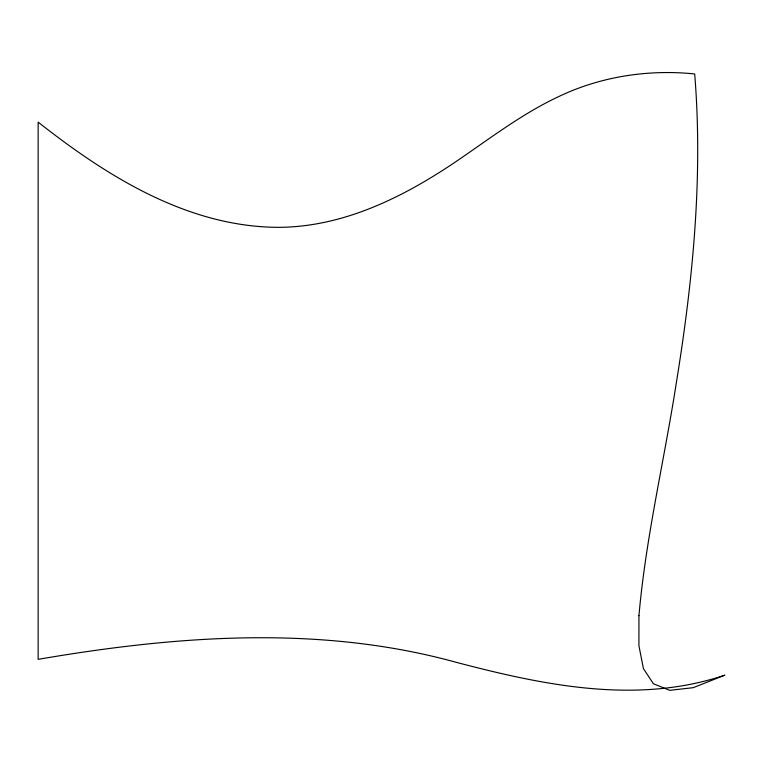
<?xml version="1.0" encoding="UTF-8"?>
<svg xmlns="http://www.w3.org/2000/svg" width="763" height="763" viewBox="0 0 763 763"><rect width="100%" height="100%" fill="white"/><g stroke="black" fill="none" stroke-linecap="round" stroke-linejoin="round"><path stroke-width="1.14" d="M638.946 615.674L638.917 645.736L643.438 668.655L653.405 683.753L669.704 690.324L693.224 687.682L724.85 675.15C637.105 704.754 543.828 685.279 457.047 662.542C320.355 624.611 176.253 635.636 38.15 659.346L38.15 122.137C107.001 176.339 187.564 226.869 278.114 227.336C345.391 227.174 407.242 195.214 461.367 157.922C493.165 136.033 524.238 112.6 559.403 96.252C601.32 76.367 648.636 69.233 694.683 73.944C703.105 177.054 692.89 280.565 676.399 382.377C664.344 460.203 645.851 537.114 638.946 615.674"/></g></svg>
